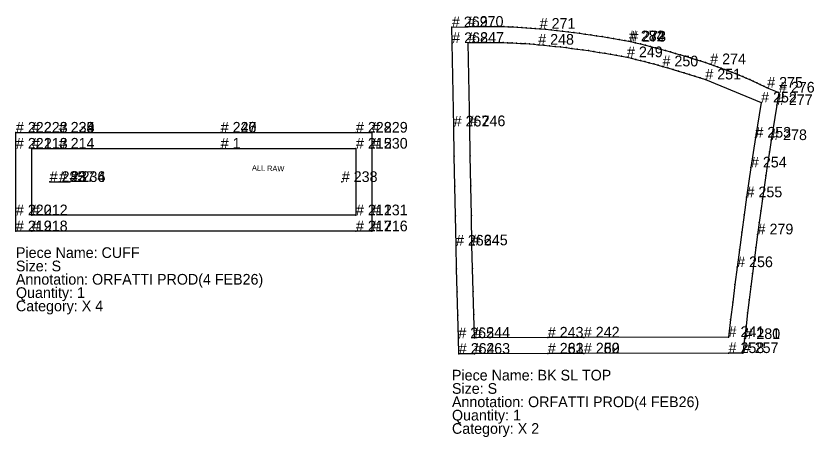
# Model space of a CAD drawing. Extents: x 0 to 6845, y -322 to 348.
# Drawn here: x 1045 to 1644, y -191 to 124 of the extents above; entities that cross this region are included whole.
import ezdxf

# ---------------------------------------------------------------- set-up
doc = ezdxf.new("R2010")
doc.units = 0

# ---------------------------------------------------------------- blocks, each defined once
blk = doc.blocks.new('CUFFS')
at = {"layer": '1'}
blk.add_lwpolyline([(277.08, -37), (265.08, -37), (22, -37), (10, -37), (10, -25), (10, 24.99), (10, 36.99), (22, 36.99), (42.11, 37), (163.61, 36.99), (265.08, 36.99), (277.08, 36.99), (277.08, 24.99), (277.08, -25)], close=True, dxfattribs=at)
at = {"layer": '13'}
for p in [(35.3, 0), (42.35, 0.05), (50.3, 0), (254.45, -0.02)]:
    blk.add_point(p, dxfattribs=at)
at = {"layer": '14'}
blk.add_lwpolyline([(265.08, -25), (22, -25), (22, 24.99), (42.11, 25), (163.61, 24.99), (265.08, 24.99)], close=True, dxfattribs=at)
at = {"layer": '2'}
for p in [(10, 36.99), (42.11, 37), (42.11, 37), (163.61, 36.99), (163.61, 36.99), (277.08, 36.99), (22, 24.99), (265.08, 24.99), (277.08, 24.99), (35.3, 0.01), (35.3, 0.01), (35.3, 0.01), (50.3, 0), (50.3, 0), (22, -25), (265.08, -25), (265.08, -25), (277.08, -25), (10, -37), (277.08, -37), (277.08, -37)]:
    blk.add_point(p, dxfattribs=at)
at = {"layer": '3'}
for p in [(22, 36.99), (265.08, 36.99), (10, 24.99), (42.11, 25), (163.61, 24.99), (10, -25), (22, -37), (265.08, -37)]:
    blk.add_point(p, dxfattribs=at)
at = {"layer": '4'}
for p in [(42.11, 37, 10), (163.61, 36.99, 10)]:
    blk.add_point(p, dxfattribs=at)
at = {"layer": '8'}
blk.add_line((35.3, 0.01), (50.3, 0), dxfattribs=at)
blk.add_point((35.3, 0.01), dxfattribs=at)
at = {"layer": '1'}
for s, p in [('# 222', (10, 36.99)), ('# 223', (22, 36.99)), ('# 224', (42.11, 37)), ('# 225', (42.11, 37)), ('# 226', (163.61, 36.99)), ('# 227', (163.61, 36.99)), ('# 228', (265.08, 36.99)), ('# 229', (277.08, 36.99)), ('# 221', (10, 24.99)), ('# 230', (277.08, 24.99)), ('# 220', (10, -25)), ('# 231', (277.08, -25)), ('# 219', (10, -37)), ('# 218', (22, -37)), ('# 217', (265.08, -37)), ('# 216', (277.08, -37)), ('# 216', (277.08, -37)), ('Piece Name: CUFF', (10, -57)), ('Size: S', (10, -67)), ('Annotation: ORFATTI PROD(4 FEB26)', (10, -77)), ('Quantity: 1', (10, -87)), ('Category: X 4', (10, -97))]:
    blk.add_text(s, height=8, dxfattribs=at).set_placement(p)
at = {"layer": '13'}
for s, p in [('# 235', (35.3, 0)), ('# 237', (42.35, 0.05)), ('# 236', (50.3, 0)), ('# 238', (254.45, -0.02))]:
    blk.add_text(s, height=8, dxfattribs=at).set_placement(p)
at = {"layer": '14'}
for s, p in [('# 213', (22, 24.99)), ('# 214', (42.11, 25)), ('# 1', (163.61, 24.99)), ('# 215', (265.08, 24.99)), ('# 212', (22, -25)), ('# 211', (265.08, -25)), ('# 211', (265.08, -25))]:
    blk.add_text(s, height=8, dxfattribs=at).set_placement(p)
at = {"layer": '19'}
blk.add_text('ALL RAW', height=4, rotation=-1.59, dxfattribs=at).set_placement((187.02, 8.59))
at = {"layer": '4'}
for s, p in [('# 239', (42.11, 37)), ('# 240', (163.61, 36.99))]:
    blk.add_text(s, height=8, dxfattribs=at).set_placement(p)
at = {"layer": '8'}
for s, p in [('# 232', (35.3, 0.01)), ('# 233', (35.3, 0.01)), ('# 234', (50.3, 0))]:
    blk.add_text(s, height=8, dxfattribs=at).set_placement(p)
blk = doc.blocks.new('BK_SL_TOPS')
at = {"layer": '1'}
blk.add_lwpolyline([(218.19, -128.33), (207.55, -128.35), (99, -128.64), (71.95, -128.71), (16.84, -128.86), (5.14, -128.89), (4.81, -117.19), (4.33, -99.84), (3.87, -82.48), (3.44, -65.12), (3.04, -47.76), (2.56, -25.42), (2.11, -3.08), (1.7, 19.26), (1.31, 41.6), (0.22, 104.16), (0.01, 116.03), (11.88, 116.36), (15.25, 116.47), (18.63, 116.55), (22, 116.61), (25.38, 116.64), (28.75, 116.64), (32.13, 116.61), (35.5, 116.56), (38.87, 116.48), (42.25, 116.38), (45.62, 116.25), (48.99, 116.09), (52.36, 115.9), (55.73, 115.69), (59.1, 115.45), (62.46, 115.19), (65.83, 114.89), (70.1, 114.49), (74.38, 114.06), (78.65, 113.61), (82.92, 113.13), (87.18, 112.62), (91.44, 112.09), (95.7, 111.53), (99.96, 110.94), (104.21, 110.32), (108.46, 109.68), (112.7, 109.02), (116.94, 108.32), (121.18, 107.6), (125.41, 106.86), (129.63, 106.09), (132.74, 105.5), (133.85, 105.29), (137.64, 104.4), (141.43, 103.48), (145.21, 102.55), (148.99, 101.59), (152.75, 100.6), (156.52, 99.6), (160.27, 98.57), (164.02, 97.52), (167.77, 96.44), (171.5, 95.35), (175.23, 94.23), (178.96, 93.09), (182.67, 91.92), (186.38, 90.73), (190.09, 89.52), (193.78, 88.29), (196.52, 87.36), (199.25, 86.4), (201.97, 85.42), (204.68, 84.42), (207.38, 83.39), (210.08, 82.35), (212.77, 81.28), (215.44, 80.19), (218.11, 79.08), (220.77, 77.94), (223.42, 76.79), (226.06, 75.61), (228.7, 74.41), (231.32, 73.19), (233.93, 71.95), (236.53, 70.69), (245.33, 67.05), (243.79, 57.66), (239.5, 31.39), (238.16, 22.56), (236.84, 13.73), (235.53, 4.9), (234.25, -3.93), (232.99, -12.77), (231.74, -21.62), (230.52, -30.46), (229.32, -39.31), (228.01, -49.11), (226.73, -58.91), (225.46, -68.71), (224.22, -78.52), (222.99, -88.33), (221.79, -98.14), (220.6, -107.96), (219.44, -117.77)], close=True, dxfattribs=at)
at = {"layer": '14'}
blk.add_lwpolyline([(207.52, -116.35), (98.97, -116.64), (71.92, -116.71), (16.81, -116.86), (16.32, -99.52), (15.86, -82.18), (15.44, -64.85), (15.04, -47.51), (14.56, -25.18), (14.11, -2.85), (13.69, 19.48), (13.3, 41.81), (12.22, 104.37), (15.5, 104.47), (18.79, 104.55), (22.08, 104.61), (25.36, 104.64), (28.65, 104.64), (31.94, 104.61), (35.22, 104.56), (38.51, 104.49), (41.79, 104.39), (45.08, 104.26), (48.36, 104.1), (51.64, 103.92), (54.92, 103.72), (58.2, 103.49), (61.48, 103.23), (64.75, 102.94), (68.94, 102.55), (73.12, 102.13), (77.31, 101.69), (81.48, 101.21), (85.66, 100.72), (89.83, 100.19), (94, 99.65), (98.17, 99.07), (102.33, 98.47), (106.49, 97.85), (110.65, 97.19), (114.8, 96.52), (118.95, 95.81), (123.09, 95.09), (127.23, 94.33), (131.36, 93.55), (134.7, 92.76), (138.04, 91.95), (141.38, 91.12), (144.71, 90.27), (148.03, 89.4), (151.35, 88.51), (154.67, 87.6), (157.98, 86.67), (162.02, 85.51), (166.05, 84.33), (170.07, 83.14), (174.09, 81.92), (178.11, 80.69), (182.12, 79.43), (186.12, 78.16), (190.11, 76.86), (231.95, 59.59), (227.65, 33.24), (224.33, 10.85), (221.02, -11.53), (219.21, -24.62), (217.43, -37.71), (215.69, -50.81), (213.98, -63.91), (212.31, -77.01), (210.68, -90.12), (209.08, -103.24)], close=True, dxfattribs=at)
at = {"layer": '2'}
for p in [(0.01, 116.03), (12.22, 104.37), (190.11, 76.86), (245.33, 67.05), (231.95, 59.59), (16.81, -116.86), (207.52, -116.35), (207.52, -116.35), (219.44, -117.77), (219.44, -117.77), (5.14, -128.89), (71.95, -128.71), (71.95, -128.71), (99, -128.64), (99, -128.64), (218.19, -128.33), (218.19, -128.33)]:
    blk.add_point(p, dxfattribs=at)
at = {"layer": '3'}
for p in [(11.88, 116.36), (15.25, 116.47), (18.63, 116.55), (22, 116.61), (25.38, 116.64), (28.75, 116.64), (32.13, 116.61), (35.5, 116.56), (38.87, 116.48), (42.25, 116.38), (45.62, 116.25), (48.99, 116.09), (52.36, 115.9), (55.73, 115.69), (59.1, 115.45), (62.46, 115.19), (65.83, 114.89), (70.1, 114.49), (74.38, 114.06), (78.65, 113.61), (82.92, 113.13), (87.18, 112.62), (91.44, 112.09), (95.7, 111.53), (99.96, 110.94), (104.21, 110.32), (108.46, 109.68), (112.7, 109.02), (116.94, 108.32), (0.22, 104.16), (15.5, 104.47), (18.79, 104.55), (22.08, 104.61), (25.36, 104.64), (28.65, 104.64), (31.94, 104.61), (35.22, 104.56), (38.51, 104.49), (41.79, 104.39), (45.08, 104.26), (48.36, 104.1), (51.64, 103.92), (54.92, 103.72), (58.2, 103.49), (61.48, 103.23), (64.75, 102.94), (68.94, 102.55), (73.12, 102.13), (121.18, 107.6), (125.41, 106.86), (129.63, 106.09), (132.74, 105.5), (133.85, 105.29), (137.64, 104.4), (141.43, 103.48), (145.21, 102.55), (77.31, 101.69), (81.48, 101.21), (85.66, 100.72), (89.83, 100.19), (94, 99.65), (98.17, 99.07), (102.33, 98.47), (106.49, 97.85), (110.65, 97.19), (114.8, 96.52), (118.95, 95.81), (148.99, 101.59), (152.75, 100.6), (156.52, 99.6), (160.27, 98.57), (164.02, 97.52), (167.77, 96.44), (123.09, 95.09), (127.23, 94.33), (131.36, 93.55), (134.7, 92.76), (138.04, 91.95), (141.38, 91.12), (144.71, 90.27), (171.5, 95.35), (175.23, 94.23), (178.96, 93.09), (182.67, 91.92), (186.38, 90.73), (148.03, 89.4), (151.35, 88.51), (154.67, 87.6), (157.98, 86.67), (162.02, 85.51), (166.05, 84.33), (190.09, 89.52), (193.78, 88.29), (196.52, 87.36), (199.25, 86.4), (201.97, 85.42), (204.68, 84.42), (170.07, 83.14), (174.09, 81.92), (178.11, 80.69), (182.12, 79.43), (186.12, 78.16), (207.38, 83.39), (210.08, 82.35), (212.77, 81.28), (215.44, 80.19), (218.11, 79.08), (220.77, 77.94), (223.42, 76.79), (226.06, 75.61), (228.7, 74.41), (231.32, 73.19), (233.93, 71.95), (236.53, 70.69), (243.79, 57.66), (1.31, 41.6), (13.3, 41.81), (227.65, 33.24), (239.5, 31.39), (1.7, 19.26), (13.69, 19.48), (238.16, 22.56), (236.84, 13.73), (224.33, 10.85), (235.53, 4.9), (2.11, -3.08), (14.11, -2.85), (234.25, -3.93), (221.02, -11.53), (232.99, -12.77), (231.74, -21.62), (2.56, -25.42), (14.56, -25.18), (219.21, -24.62), (230.52, -30.46), (217.43, -37.71), (229.32, -39.31), (3.04, -47.76), (15.04, -47.51), (215.69, -50.81), (228.01, -49.11), (226.73, -58.91), (3.44, -65.12), (15.44, -64.85), (213.98, -63.91), (225.46, -68.71), (212.31, -77.01), (3.87, -82.48), (15.86, -82.18), (224.22, -78.52), (222.99, -88.33), (210.68, -90.12), (4.33, -99.84), (16.32, -99.52), (221.79, -98.14), (209.08, -103.24), (220.6, -107.96), (4.81, -117.19), (71.92, -116.71), (98.97, -116.64), (16.84, -128.86), (207.55, -128.35)]:
    blk.add_point(p, dxfattribs=at)
at = {"layer": '4'}
for p in [(132.74, 105.5, 10), (71.95, -128.71, 10), (99, -128.64, 10)]:
    blk.add_point(p, dxfattribs=at)
at = {"layer": '1'}
for s, p in [('# 269', (0.01, 116.03)), ('# 270', (11.88, 116.36)), ('# 271', (65.83, 114.89)), ('# 268', (0.22, 104.16)), ('# 272', (132.74, 105.5)), ('# 273', (133.85, 105.29)), ('# 274', (193.78, 88.29)), ('# 275', (236.53, 70.69)), ('# 276', (245.33, 67.05)), ('# 277', (243.79, 57.66)), ('# 267', (1.31, 41.6)), ('# 278', (239.5, 31.39)), ('# 279', (229.32, -39.31)), ('# 266', (3.04, -47.76)), ('# 265', (4.81, -117.19)), ('# 280', (219.44, -117.77)), ('# 281', (219.44, -117.77)), ('# 264', (5.14, -128.89)), ('# 263', (16.84, -128.86)), ('# 261', (71.95, -128.71)), ('# 262', (71.95, -128.71)), ('# 259', (99, -128.64)), ('# 260', (99, -128.64)), ('# 258', (207.55, -128.35)), ('# 257', (218.19, -128.33)), ('# 257', (218.19, -128.33)), ('Piece Name: BK SL TOP', (0.01, -148.89)), ('Size: S', (0.01, -158.89)), ('Annotation: ORFATTI PROD(4 FEB26)', (0.01, -168.89)), ('Quantity: 1', (0.01, -178.89)), ('Category: X 2', (0.01, -188.89))]:
    blk.add_text(s, height=8, dxfattribs=at).set_placement(p)
at = {"layer": '14'}
for s, p in [('# 247', (12.22, 104.37)), ('# 248', (64.75, 102.94)), ('# 249', (131.36, 93.55)), ('# 250', (157.98, 86.67)), ('# 251', (190.11, 76.86)), ('# 252', (231.95, 59.59)), ('# 246', (13.3, 41.81)), ('# 253', (227.65, 33.24)), ('# 254', (224.33, 10.85)), ('# 255', (221.02, -11.53)), ('# 245', (15.04, -47.51)), ('# 256', (213.98, -63.91)), ('# 244', (16.81, -116.86)), ('# 243', (71.92, -116.71)), ('# 242', (98.97, -116.64)), ('# 241', (207.52, -116.35)), ('# 241', (207.52, -116.35))]:
    blk.add_text(s, height=8, dxfattribs=at).set_placement(p)
at = {"layer": '4'}
for s, p in [('# 284', (132.74, 105.5)), ('# 283', (71.95, -128.71)), ('# 282', (99, -128.64))]:
    blk.add_text(s, height=8, dxfattribs=at).set_placement(p)

msp = doc.modelspace()

# ---------------------------------------------------------------- block references
at = {"layer": '1'}
for name, p in [('BK_SL_TOPS', (1371.89, 0)), ('CUFFS', (1034.82, 0))]:
    msp.add_blockref(name, p, dxfattribs=at)

doc.saveas('drawing.dxf')
